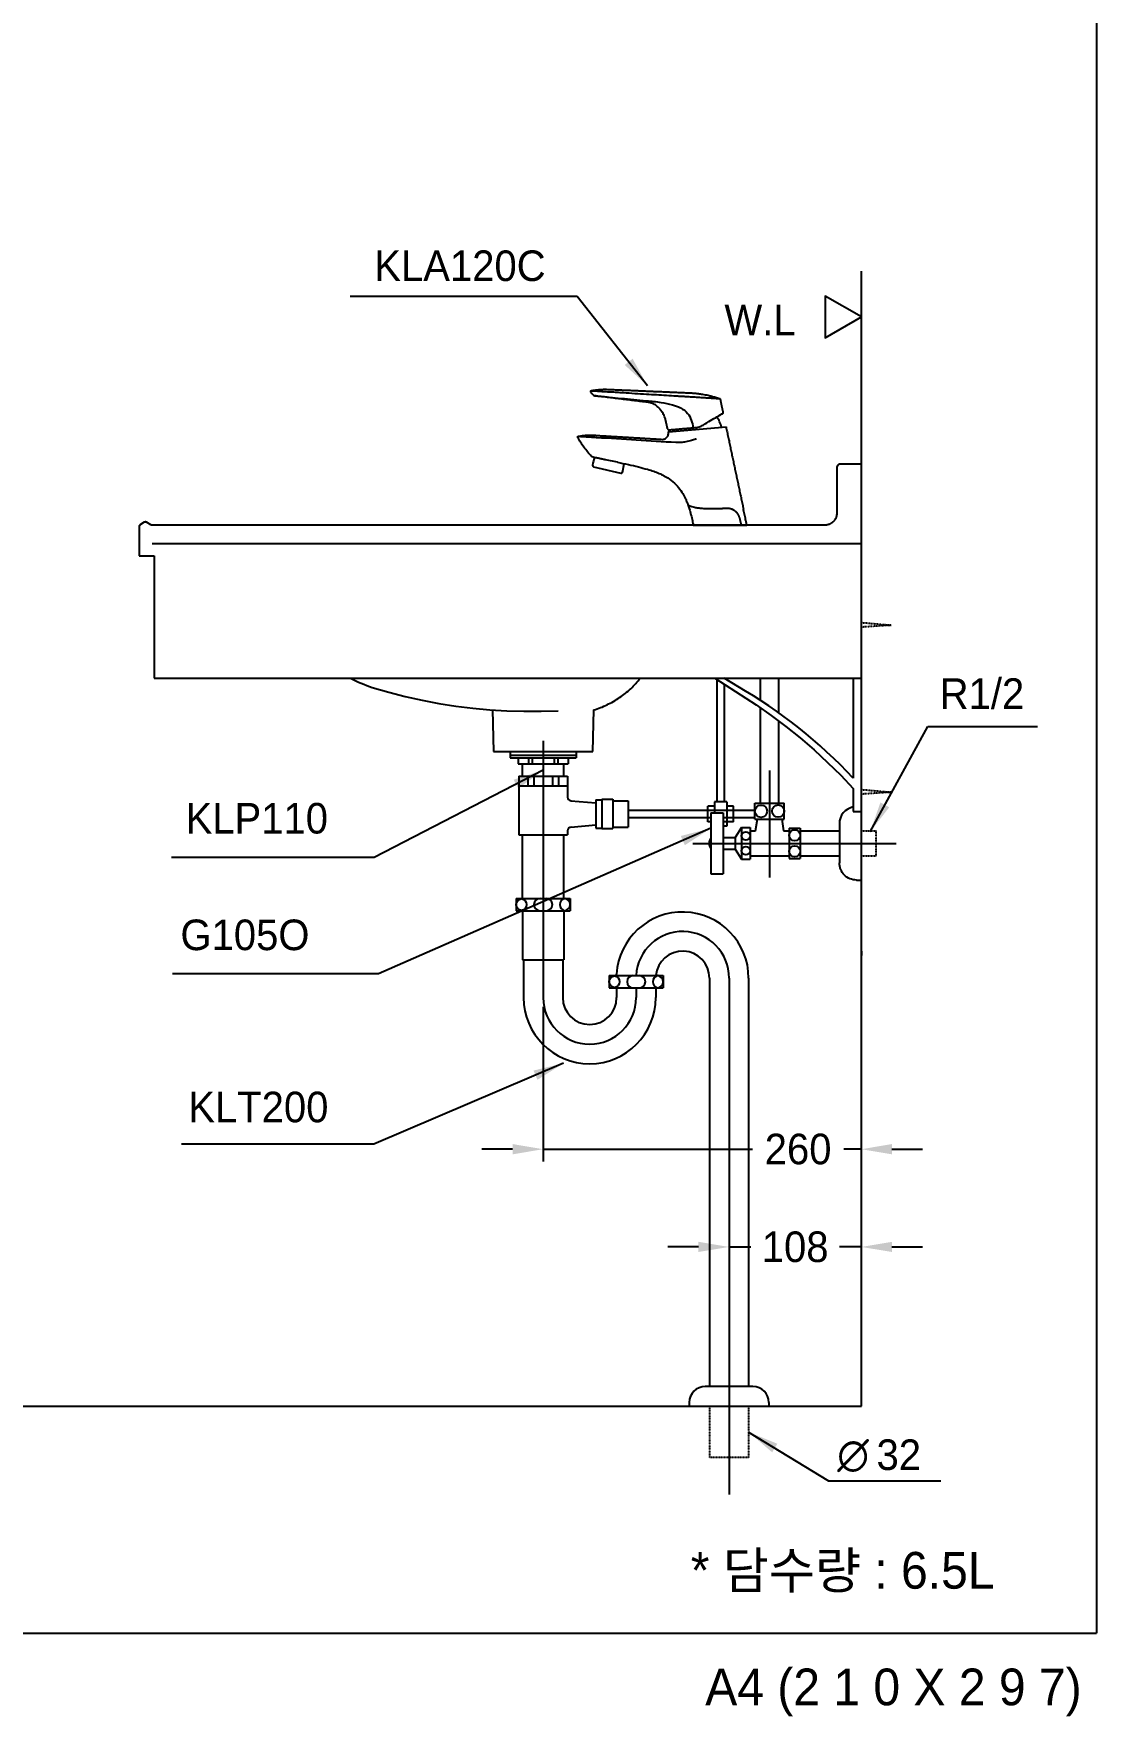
# Model space of a CAD drawing. Header units: millimetres. Extents: x 172273 to 179053, y 3729 to 6845.
# Drawn here: x 175874 to 176743, y 3741 to 5117 of the extents above; entities that cross this region are included whole.
import ezdxf
from ezdxf.enums import TextEntityAlignment as Align
from ezdxf.lldxf.tags import DXFTag

# ---------------------------------------------------------------- set-up
doc = ezdxf.new("R2010")
doc.units = ezdxf.units.MM
doc.header["$LTSCALE"] = 0.5
doc.header["$MEASUREMENT"] = 0
doc.linetypes.add('DASHED2', pattern=[0.375, 0.25, -0.125])
for name, color, linetype in [('TEXT', 7, 'Continuous'), ('내부선 및 부속', 4, 'Continuous'), ('도각라인', 7, 'Continuous'), ('외형선', 3, 'Continuous'), ('점선', 6, 'DASHED2'), ('중심선', 1, 'DASHED'), ('치수선', 7, 'Continuous')]:
    doc.layers.add(name, color=color, linetype=linetype)
doc.styles.add('140911', font='HBATANG.TTF')
doc.styles.add('____', font='')
doc.styles.add('타이틀', font='H2GTRM.TTF', dxfattribs={"height": 25})
doc.styles.get('____').set_extended_font_data('굴림')
tags = doc.linetypes.add('DASHDOT', pattern=[70, 31, -13, 13, -13]).pattern_tags.tags
tags[10:11] = [DXFTag(74, 4), DXFTag(75, 0), DXFTag(340, '0'), DXFTag(46, 0.0), DXFTag(50, 0.0), DXFTag(44, 0.0), DXFTag(45, 0.0)]
tags[8:9] = [DXFTag(74, 4), DXFTag(75, 0), DXFTag(340, '0'), DXFTag(46, 0.0), DXFTag(50, 0.0), DXFTag(44, 0.0), DXFTag(45, 0.0)]
tags[6:7] = [DXFTag(74, 4), DXFTag(75, 0), DXFTag(340, '0'), DXFTag(46, 0.0), DXFTag(50, 0.0), DXFTag(44, 0.0), DXFTag(45, 0.0)]
tags[4:5] = [DXFTag(74, 4), DXFTag(75, 0), DXFTag(340, '0'), DXFTag(46, 0.0), DXFTag(50, 0.0), DXFTag(44, 0.0), DXFTag(45, 0.0)]
tags = doc.linetypes.add('DASHED', pattern=[25.72, 12.86, -12.86]).pattern_tags.tags
tags[6:7] = [DXFTag(74, 4), DXFTag(75, 0), DXFTag(340, '0'), DXFTag(46, 0.0), DXFTag(50, 0.0), DXFTag(44, 0.0), DXFTag(45, 0.0)]
tags[4:5] = [DXFTag(74, 4), DXFTag(75, 0), DXFTag(340, '0'), DXFTag(46, 0.0), DXFTag(50, 0.0), DXFTag(44, 0.0), DXFTag(45, 0.0)]
doc.dimstyles.new('MSADIM', dxfattribs={"dimtxt": 35, "dimasz": 25, "dimexe": 10, "dimexo": 7.5, "dimgap": 0.09, "dimtad": 0, "dimtoh": 1, "dimdec": 0, "dimzin": 1, "dimdsep": 46, "dimtxsty": '____', "dimcen": 11.25, "dimadec": 0, "dimazin": 0, "dimtfac": 1, "dimtdec": 4, "dimtix": 1, "dimtmove": 0, "dimatfit": 3, "dimfxl": 1, "dimtolj": 1, "dimtzin": 1, "dimarcsym": 0})

# ---------------------------------------------------------------- blocks, each defined once
blk = doc.blocks.new('*D32')
at = {"layer": 'Defpoints', "color": 0, "linetype": 'Continuous', "transparency": 16777216}
for p in [(176290.6, 4328.9), (176550.6, 4205), (176550.6, 4205)]:
    blk.add_point(p, dxfattribs=at)
at = {"layer": '치수선', "color": 0, "linetype": 'Continuous', "lineweight": -2, "transparency": 16777216}
for p, q in [((176290.6, 4321.4), (176290.6, 4195)), ((176550.6, 4212.5), (176550.6, 4215)), ((176265.6, 4205), (176240.6, 4205)), ((176290.6, 4205), (176461.6, 4205)), ((176550.6, 4205), (176536.2, 4205)), ((176575.6, 4205), (176600.6, 4205))]:
    blk.add_line(p, q, dxfattribs=at)
at = {"layer": '치수선', "color": 0, "linetype": 'Continuous', "transparency": 16777216}
for points in [[(176265.6, 4209.2), (176265.6, 4200.8), (176290.6, 4205)], [(176575.6, 4209.2), (176575.6, 4200.8), (176550.6, 4205)]]:
    blk.add_solid(points, dxfattribs=at)
at = {"layer": '치수선', "color": 0, "linetype": 'Continuous', "transparency": 16777216, "insert": (176498.9, 4205), "char_height": 25, "attachment_point": 5, "style": '____'}
blk.add_mtext('\\A1;260', dxfattribs=at)
blk = doc.blocks.new('*D84')
at = {"layer": 'Defpoints', "color": 0, "linetype": 'Continuous', "transparency": 16777216}
for p in [(176442.5, 4133.9), (176550.6, 4125.1), (176550.6, 4125)]:
    blk.add_point(p, dxfattribs=at)
at = {"layer": '치수선', "color": 0, "linetype": 'Continuous', "lineweight": -2, "transparency": 16777216}
for p, q in [((176442.5, 4126.4), (176442.5, 4115.1)), ((176550.6, 4132.5), (176550.6, 4135.1)), ((176417.5, 4125.1), (176392.5, 4125.1)), ((176442.5, 4125.1), (176460.4, 4125.1)), ((176550.6, 4125.1), (176532.7, 4125.1)), ((176575.6, 4125.1), (176600.6, 4125.1))]:
    blk.add_line(p, q, dxfattribs=at)
at = {"layer": '치수선', "color": 0, "linetype": 'Continuous', "transparency": 16777216}
for points in [[(176417.5, 4129.3), (176417.5, 4121), (176442.5, 4125.1)], [(176575.6, 4129.3), (176575.6, 4121), (176550.6, 4125.1)]]:
    blk.add_solid(points, dxfattribs=at)
at = {"layer": '치수선', "color": 0, "linetype": 'Continuous', "transparency": 16777216, "insert": (176496.5, 4125.1), "char_height": 25, "attachment_point": 5, "style": '____'}
blk.add_mtext('\\A1;108', dxfattribs=at)

msp = doc.modelspace()

# ---------------------------------------------------------------- linework, layer by layer
at = {"color": 3}
msp.add_line((176458.5, 3995), (176458.5, 3995), dxfattribs=at)
at = {"layer": '내부선 및 부속', "linetype": 'Continuous'}
for p, q in [((176435.1, 4818.2), (176435.4, 4817)), ((176392.9, 4791.3), (176440, 4795.4)), ((176331.7, 4762.8), (176354.1, 4757.5)), ((176351.2, 4766.5), (176341.6, 4768.4)), ((176355.3, 4758.2), (176356.9, 4765.3)), ((176432.6, 4588.8), (176432.6, 4489)), ((176438.6, 4585), (176438.6, 4489)), ((176468.1, 4572), (176468.1, 4590)), ((176483.1, 4561.7), (176483.1, 4590)), ((176468.1, 4487.8), (176468.1, 4565.7)), ((176483.1, 4487.8), (176483.1, 4555)), ((176263.6, 4530), (176263.6, 4525)), ((176263.6, 4527), (176317.6, 4527)), ((176263.6, 4525), (176317.6, 4525)), ((176270.1, 4525), (176270.1, 4520)), ((176278.6, 4525), (176278.6, 4520)), ((176281.6, 4525), (176281.6, 4520)), ((176299.6, 4525), (176299.6, 4520)), ((176302.6, 4525), (176302.6, 4520)), ((176311.1, 4525), (176311.1, 4520)), ((176317.6, 4530), (176317.6, 4525)), ((176270.1, 4520), (176311.1, 4520)), ((176273.6, 4510), (176273.6, 4520)), ((176307.6, 4510), (176307.6, 4520)), ((176270.6, 4510), (176270.6, 4462)), ((176270.6, 4510), (176310.6, 4510)), ((176270.6, 4502), (176310.6, 4502)), ((176278.1, 4510), (176278.1, 4502)), ((176283.1, 4510), (176283.1, 4502)), ((176298.1, 4510), (176298.1, 4502)), ((176303.1, 4510), (176303.1, 4502)), ((176310.6, 4510), (176310.6, 4492.8)), ((176313.3, 4489.8), (176333.6, 4488)), ((176333.6, 4490.5), (176333.6, 4467.5)), ((176333.6, 4490.5), (176338.6, 4490.5)), ((176338.6, 4491), (176338.6, 4467)), ((176338.6, 4491), (176347.6, 4491)), ((176347.6, 4491), (176347.6, 4467)), ((176347.6, 4489.8), (176360.1, 4489.8)), ((176360.1, 4489.8), (176360.1, 4468.3)), ((176425.1, 4472.5), (176425.1, 4485.5)), ((176430.6, 4485.5), (176425.1, 4485.5)), ((176440.6, 4489), (176430.6, 4489)), ((176430.6, 4489), (176430.6, 4480)), ((176440.6, 4489), (176440.6, 4469)), ((176446.1, 4485.5), (176440.6, 4485.5)), ((176446.1, 4472.6), (176446.1, 4485.5)), ((176463.6, 4487.8), (176487.6, 4487.8)), ((176463.6, 4474.8), (176463.6, 4487.8)), ((176487.6, 4474.8), (176487.6, 4487.8)), ((176313.3, 4468.2), (176333.6, 4470)), ((176360.1, 4482), (176412.6, 4482)), ((176360.1, 4476), (176411.2, 4476)), ((176411.2, 4476), (176427.6, 4476)), ((176412.6, 4482), (176463.6, 4482)), ((176427.6, 4472.5), (176425.1, 4472.5)), ((176427.6, 4480), (176427.6, 4430)), ((176427.6, 4480), (176437.6, 4480)), ((176437.6, 4480), (176437.6, 4430)), ((176437.6, 4476), (176463.6, 4476)), ((176446.1, 4472.6), (176437.6, 4472.5)), ((176463.6, 4474.8), (176487.6, 4474.8)), ((176464.1, 4465.3), (176465.6, 4474.8)), ((176485.6, 4474.8), (176487.1, 4465.3)), ((176532.6, 4471), (176532.6, 4439)), ((176270.6, 4462), (176310.6, 4462)), ((176273.6, 4409.9), (176273.6, 4462)), ((176307.6, 4409.9), (176307.6, 4462)), ((176310.6, 4465.3), (176310.6, 4462)), ((176333.6, 4467.5), (176338.6, 4467.5)), ((176338.6, 4467), (176342.6, 4467)), ((176338.6, 4467), (176347.6, 4467)), ((176347.6, 4468.3), (176360.1, 4468.3)), ((176440.6, 4469), (176437.6, 4469)), ((176437.6, 4459.8), (176447.6, 4459.8)), ((176452.6, 4468), (176447.6, 4459.8)), ((176447.6, 4459.8), (176447.6, 4450.3)), ((176452.6, 4468), (176452.6, 4442)), ((176452.6, 4468), (176459.6, 4468)), ((176459.6, 4468), (176459.6, 4442)), ((176459.6, 4465.3), (176464.1, 4465.3)), ((176487.1, 4465.3), (176491.6, 4465.3)), ((176491.6, 4467.5), (176491.6, 4442.5)), ((176491.6, 4467.5), (176500.6, 4467.5)), ((176500.6, 4467.5), (176500.6, 4442.5)), ((176500.6, 4465.3), (176532.6, 4465.3)), ((176437.6, 4450.3), (176447.6, 4450.3)), ((176447.6, 4450.3), (176452.6, 4442)), ((176459.6, 4444.8), (176491.6, 4444.8)), ((176491.6, 4442.5), (176500.6, 4442.5)), ((176500.6, 4444.8), (176532.6, 4444.8)), ((176427.6, 4430), (176437.6, 4430)), ((176452.6, 4442), (176459.6, 4442)), ((176546.6, 4425), (176550.6, 4425)), ((176268.6, 4409.9), (176312.6, 4409.9)), ((176268.6, 4409.9), (176268.6, 4399.9)), ((176312.6, 4409.9), (176312.6, 4399.9)), ((176268.6, 4399.9), (176312.6, 4399.9)), ((176273.6, 4399.9), (176273.6, 4359.9)), ((176307.6, 4399.9), (176307.6, 4359.9)), ((176273.6, 4359.9), (176307.6, 4359.9)), ((176274.6, 4359.9), (176274.6, 4328.9)), ((176306.6, 4359.9), (176306.6, 4328.9)), ((176550.6, 4366.9), (176550.6, 4363.4)), ((176344.6, 4346.9), (176388.6, 4346.9)), ((176344.6, 4346.9), (176344.6, 4336.9)), ((176350.6, 4346.9), (176350.6, 4348)), ((176388.6, 4346.9), (176388.6, 4336.9)), ((176344.6, 4336.9), (176388.6, 4336.9)), ((176350.6, 4336.9), (176350.6, 4328.9)), ((176382.6, 4336.9), (176382.6, 4328.9)), ((176426.5, 4344.9), (176426.5, 4011)), ((176458.5, 4344.9), (176458.5, 4011)), ((176462, 4011), (176423, 4011)), ((176410, 3998), (176410, 3995)), ((176475, 3998), (176475, 3995))]:
    msp.add_line(p, q, dxfattribs=at)
for points in [[(176413.2, 4715), (176457.1, 4715)], [(176133.1, 4590), (176135.3, 4588.9), (176137.4, 4587.9), (176139.6, 4586.8), (176141.9, 4585.9), (176144.1, 4585), (176146.4, 4584.1), (176148.6, 4583.2), (176150.9, 4582.5)], [(176150.9, 4582.5), (176164.4, 4578.5), (176177.9, 4575), (176191.6, 4572), (176205.3, 4569.4), (176219.2, 4567.2), (176233, 4565.5), (176247, 4564.2), (176261, 4563.3), (176274.9, 4562.9), (176288.9, 4562.9), (176302.9, 4563.4)], [(176332, 4564), (176333.4, 4564.4), (176334.8, 4564.9), (176336.1, 4565.4), (176337.5, 4565.9), (176338.8, 4566.4), (176340.2, 4567), (176341.5, 4567.6), (176342.8, 4568.2), (176344.1, 4568.9), (176345.4, 4569.5), (176346.7, 4570.2), (176348, 4571), (176349.3, 4571.7), (176350.5, 4572.5), (176351.8, 4573.3), (176353, 4574.1), (176354.2, 4574.9), (176355.4, 4575.8), (176356.6, 4576.7), (176357.7, 4577.6), (176358.8, 4578.5), (176360, 4579.5), (176361.1, 4580.5), (176362.1, 4581.4), (176363.2, 4582.5), (176364.2, 4583.5), (176365.2, 4584.5), (176366.2, 4585.6), (176367.2, 4586.7), (176368.2, 4587.8), (176369.1, 4588.9), (176370, 4590)], [(176430.8, 4590), (176464.6, 4568.1), (176476.9, 4559.6), (176488.9, 4550.6), (176500.6, 4541.2), (176512, 4531.4), (176523, 4521.2), (176533.7, 4510.7), (176544, 4499.8)], [(176544, 4508.4), (176538.8, 4513.8), (176533.5, 4519.2), (176528, 4524.4), (176522.5, 4529.6), (176516.9, 4534.7), (176511.2, 4539.7), (176505.4, 4544.5), (176499.5, 4549.3), (176493.5, 4554), (176487.5, 4558.5), (176481.3, 4562.9), (176475.1, 4567.3), (176468.8, 4571.5), (176462.5, 4575.6), (176456, 4579.5), (176438.4, 4590)], [(176544, 4590), (176544, 4508.4)], [(176249.1, 4564), (176250.1, 4530)], [(176331.1, 4530), (176332, 4564)], [(176250.1, 4530), (176331.1, 4530)], [(176544, 4499.8), (176544, 4481.1)], [(176544, 4481.1), (176550.6, 4481.1)]]:
    msp.add_lwpolyline(points, dxfattribs=at)
at = {"layer": '내부선 및 부속', "linetype": 'Continuous', "flags": 128}
for points in [[(176546.6, 4425, -0.414214), (176532.6, 4439)], [(176272.8, 4400, -0.859727), (176272.8, 4409.8)], [(176272.8, 4409.8, -0.859727), (176272.8, 4400)], [(176348.8, 4337, -0.859727), (176348.8, 4346.8)], [(176348.8, 4346.8, -0.859727), (176348.8, 4337)]]:
    msp.add_lwpolyline(points, format="xyb", dxfattribs=at)
at = {"layer": '내부선 및 부속', "linetype": 'Continuous'}
for centre, radius in [((176468.6, 4481.2), 5), ((176482.6, 4481.4), 5), ((176456.1, 4461), 3.5), ((176496.1, 4461.5), 4.5), ((176456.1, 4449), 3.5), ((176496.1, 4448.5), 4.5)]:
    msp.add_circle(centre, radius, dxfattribs=at)
for centre, radius, start, end in [((176335, 4826.3), 5.95, 209.02, 247.7126), ((176409.3, 4787.9), 28, 14.996, 33.907), ((176424.4, 4789.2), 28, 171.6463, 175.004), ((176331.9, 4763.8), 1, 166.6114, 256.6114), ((176354.3, 4758.5), 1, 256.6114, 346.6114), ((176313.6, 4492.8), 3, 180, 265.0303), ((176546.6, 4471), 14, 100.653, 180), ((176313.6, 4465.3), 3, 94.9697, 180), ((176434, 4455), 7.84, 144.9654, 215.0346), ((176288.1, 4404.9), 5, 90, 270), ((176293.1, 4404.9), 5, 270, 90), ((176309.1, 4404.9), 5, 98.6269, 261.3731), ((176307.6, 4404.9), 5, 278.6269, 81.3731), ((176404.5, 4344.9), 54, 0, 176.6714), ((176404.5, 4344.9), 22, 0, 174.7841), ((176364.1, 4341.9), 5, 90, 270), ((176369.1, 4341.9), 5, 270, 90), ((176385.1, 4341.9), 5, 98.6269, 261.3731), ((176383.6, 4341.9), 5, 278.6269, 81.3731), ((176328.6, 4328.9), 54, 180, 0), ((176328.6, 4328.9), 22, 180, 0), ((176423, 3998), 13, 90, 180), ((176462, 3998), 13, 0, 90)]:
    msp.add_arc(centre, radius, start, end, dxfattribs=at)
for points, degree in [([(176329.6, 4824.4), (176329.5, 4824.6), (176329.7, 4825), (176330, 4825)], 3), ([(176329.8, 4823.4), (176329.7, 4823.8), (176329.6, 4824.1), (176329.6, 4824.4)], 3), ([(176374.8, 4815.6), (176353.7, 4818.2), (176332.7, 4820.8)], 2), ([(176342.2, 4826.1), (176375, 4824.7), (176407.8, 4823.3)], 2), ([(176407.8, 4823.3), (176409.6, 4823.3), (176411.3, 4823.2)], 2), ([(176435.4, 4817), (176436.4, 4812.1), (176437.5, 4807.2)], 2), ([(176334.2, 4788.4), (176360.9, 4786.8), (176387.7, 4785.2)], 2), ([(176392.3, 4793.7), (176391.9, 4795.6), (176391.5, 4797.5)], 2), ([(176392.9, 4791.2), (176392.9, 4791.3), (176392.9, 4791.3)], 2), ([(176412.8, 4796.2), (176412.8, 4796), (176412.9, 4795.8), (176412.9, 4795.6)], 3), ([(176413.1, 4794.6), (176413.6, 4794.7), (176414, 4794.7), (176414.5, 4794.8)], 3), ([(176440, 4795.4), (176447.1, 4761.8), (176454.3, 4728.1)], 2), ([(176415.1, 4785.5), (176415.4, 4785.6), (176415.7, 4785.7), (176416, 4785.8)], 3), ([(176332.5, 4770.4), (176332, 4768.3), (176331.4, 4766.2), (176330.9, 4764)], 3), ([(176351.2, 4766.5), (176351.2, 4766.5), (176351.2, 4766.5), (176351.2, 4766.5)], 3), ([(176408.7, 4732.2), (176408.8, 4732.1), (176408.8, 4732), (176408.8, 4731.9)], 3), ([(176436.8, 4728.8), (176438.6, 4728.9), (176440.4, 4729)], 2), ([(176451.3, 4719.6), (176451.6, 4718.5), (176451.9, 4716.9), (176452.2, 4715)], 3), ([(176455.8, 4720.8), (176454.8, 4725.6), (176454.3, 4728.1), (176454.3, 4728.1)], 3), ([(176456, 4719.8), (176456, 4720.1), (176455.9, 4720.5), (176455.8, 4720.8)], 3), ([(176457.1, 4715), (176456.6, 4717), (176456.3, 4718.6), (176456, 4719.8)], 3)]:
    msp.add_open_spline(points, degree=degree, dxfattribs=at)
for points, degree, knots in [([(176330, 4825), (176331, 4825.2), (176333, 4825.5), (176336, 4825.9), (176339.1, 4826.1), (176341.2, 4826.1), (176342.2, 4826.1)], 3, [0, 0, 0, 0, 0.242264, 0.496486, 0.748832, 1, 1, 1, 1]), ([(176330, 4825), (176330.1, 4825), (176330.2, 4825), (176331, 4824.9), (176331.9, 4824.9), (176333.4, 4824.8), (176335.2, 4824.7), (176337.3, 4824.5), (176339.3, 4824.4), (176340.9, 4824.3), (176341.7, 4824.3), (176342.1, 4824.2)], 3, [-1, -1, -1, -1, -0.816905, -0.749406, -0.624879, -0.500216, -0.375433, -0.250669, -0.125856, -0.057798, 0, 0, 0, 0]), ([(176332.7, 4820.8), (176332.7, 4820.8), (176332.8, 4820.8), (176333.1, 4820.8), (176333.4, 4820.8), (176334, 4820.7), (176334.3, 4820.7), (176335.2, 4820.6), (176335.7, 4820.5), (176336.9, 4820.4), (176337.5, 4820.4), (176338.9, 4820.2), (176339.6, 4820.2), (176341.1, 4820), (176341.9, 4819.9), (176343.1, 4819.8), (176343.5, 4819.8), (176344, 4819.7), (176344.1, 4819.7), (176344.3, 4819.7), (176344.3, 4819.7), (176344.4, 4819.7)], 3, [-1, -1, -1, -1, -0.870037, -0.870037, -0.740074, -0.740074, -0.61011, -0.61011, -0.480147, -0.480147, -0.350184, -0.350184, -0.220221, -0.220221, -0.090258, -0.090258, -0.025276, -0.025276, -0.009031, -0.009031, 0, 0, 0, 0]), ([(176342.1, 4824.2), (176343.5, 4824.1), (176345.5, 4824), (176348.3, 4823.9), (176351.6, 4823.7), (176360.5, 4823.1), (176374.1, 4822.3), (176388.6, 4821.4), (176398.1, 4820.8), (176402.9, 4820.5), (176405.7, 4820.4), (176407, 4820.3), (176407.7, 4820.2)], 3, [-1, -1, -1, -1, -0.935718, -0.908163, -0.871426, -0.785712, -0.499999, -0.25, -0.125, -0.0625, -0.03125, 0, 0, 0, 0]), ([(176344.4, 4819.7), (176347.8, 4819.4), (176354.5, 4818.7), (176364.6, 4817.7), (176371.4, 4817.1), (176374.8, 4816.8)], 3, [0, 0, 0, 0, 0.333338, 0.666675, 1, 1, 1, 1]), ([(176374.8, 4816.8), (176378.8, 4816.4), (176386.1, 4815.7), (176395.4, 4813.9), (176402, 4811.5), (176405.6, 4809.3), (176407.1, 4807.9), (176407.5, 4807.6)], 3, [-1, -1, -1, -1, -0.646651, -0.370369, -0.170612, -0.047127, 0, 0, 0, 0]), ([(176391.5, 4797.5), (176391.3, 4798.3), (176391, 4800), (176390.3, 4802.4), (176389.5, 4804.5), (176388.6, 4806.2), (176387.8, 4807.7), (176387, 4808.9), (176386.1, 4809.9), (176385.1, 4811.1), (176383.8, 4812.2), (176382.3, 4813.3), (176381, 4814), (176380, 4814.5), (176379.3, 4814.7), (176378.6, 4814.9), (176377.9, 4815.1), (176377.1, 4815.3), (176376, 4815.5), (176375.2, 4815.6), (176374.8, 4815.6)], 3, [0, 0, 0, 0, 0.098988, 0.19389, 0.277526, 0.350081, 0.411543, 0.462786, 0.512316, 0.563322, 0.632671, 0.704042, 0.772547, 0.800442, 0.827456, 0.853597, 0.880432, 0.911303, 0.949188, 1, 1, 1, 1]), ([(176407.7, 4820.2), (176408.4, 4820.2), (176409.7, 4820.1), (176411, 4820), (176411.7, 4820)], 3, [-1, -1, -1, -1, -0.499907, 0, 0, 0, 0]), ([(176411.3, 4823.2), (176411.8, 4823.1), (176412.8, 4823.1), (176414, 4823), (176415, 4822.9), (176415.8, 4822.8), (176416.4, 4822.7), (176417.1, 4822.6), (176418, 4822.5), (176419.3, 4822.3), (176421, 4822.1), (176423.1, 4821.7), (176425.6, 4821.2), (176428.4, 4820.5), (176431.5, 4819.6), (176433.7, 4818.9), (176434.8, 4818.6)], 3, [0, 0, 0, 0, 0.066324, 0.120303, 0.161936, 0.19121, 0.213303, 0.24286, 0.280781, 0.327083, 0.401911, 0.491798, 0.596903, 0.71746, 0.85379, 1, 1, 1, 1]), ([(176411.7, 4820), (176413, 4819.9), (176415.6, 4819.8), (176419.4, 4819.5), (176423, 4819.3), (176425.6, 4819.1), (176427.5, 4819), (176428.8, 4818.9), (176430, 4818.9), (176431.1, 4818.8), (176432.2, 4818.7), (176433.1, 4818.7), (176433.8, 4818.6), (176434.4, 4818.6), (176434.7, 4818.6), (176434.8, 4818.6), (176434.8, 4818.6)], 3, [-1, -1, -1, -1, -0.893049, -0.786039, -0.678958, -0.571796, -0.523652, -0.473496, -0.421331, -0.367157, -0.310974, -0.252783, -0.192588, -0.130388, -0.066191, 0, 0, 0, 0]), ([(176407.5, 4807.6), (176409, 4806.1), (176410.2, 4804.3), (176411.9, 4800.4), (176412.4, 4798.3), (176412.8, 4796.2)], 3, [-1, -1, -1, -1, -0.5, -0.5, 0, 0, 0, 0]), ([(176421.2, 4796.9), (176425.6, 4799.5), (176429.6, 4801.8), (176435.4, 4805.2), (176437, 4806.1), (176437, 4806.1), (176437, 4806.1), (176437, 4806.1)], 3, [0, 0, 0, 0, 0.499822, 0.499822, 0.999643, 0.999643, 1, 1, 1, 1]), ([(176437.5, 4807.2), (176437.5, 4807.1), (176437.5, 4806.9), (176437.4, 4806.6), (176437.2, 4806.3), (176437.1, 4806.2), (176437, 4806.1)], 3, [0, 0, 0, 0, 0.243719, 0.499957, 0.756196, 1, 1, 1, 1]), ([(176318.8, 4786.8), (176318.8, 4786.9), (176318.8, 4786.9), (176318.7, 4787), (176318.7, 4787.2), (176318.8, 4787.3), (176318.8, 4787.4), (176318.9, 4787.5), (176319, 4787.5), (176319.1, 4787.6), (176319.1, 4787.6)], 3, [0, 0, 0, 0, 0.113087, 0.235669, 0.365548, 0.499451, 0.633439, 0.763558, 0.886496, 1, 1, 1, 1]), ([(176330.1, 4771.3), (176329, 4772.5), (176326.9, 4774.9), (176323.9, 4778.7), (176321.2, 4782.7), (176319.5, 4785.5), (176318.8, 4786.8)], 3, [0.0064167, 0.0064167, 0.0064167, 0.0064167, 0.2541613, 0.5071501, 0.7601537, 1, 1, 1, 1]), ([(176319.1, 4787.5), (176319.9, 4787.7), (176321.5, 4788.1), (176323.9, 4788.4), (176326.3, 4788.6), (176328.5, 4788.6), (176330.4, 4788.6), (176332.4, 4788.5), (176333.6, 4788.5), (176334.3, 4788.4)], 3, [0, 0, 0, 0, 0.148849, 0.319955, 0.491697, 0.619933, 0.747611, 0.874449, 1, 1, 1, 1]), ([(176334.1, 4786.5), (176333.4, 4786.6), (176332.2, 4786.7), (176330.4, 4786.8), (176328.9, 4786.9), (176327.5, 4787), (176326.4, 4787.1), (176325.4, 4787.1), (176324.5, 4787.2), (176323.8, 4787.2), (176323.3, 4787.3), (176322.8, 4787.3), (176321.2, 4787.4), (176319.5, 4787.5), (176319.1, 4787.6), (176319.1, 4787.6)], 3, [0, 0, 0, 0, 0.081006, 0.156185, 0.225546, 0.289067, 0.346802, 0.3988, 0.445071, 0.485616, 0.520438, 0.54955, 0.572966, 0.857459, 1, 1, 1, 1]), ([(176334.3, 4786.5), (176334.2, 4786.5), (176334.2, 4786.5), (176334.1, 4786.5), (176334.1, 4786.5), (176334.1, 4786.5)], 3, [0, 0, 0, 0, 0.999767, 0.999767, 1, 1, 1, 1]), ([(176399.1, 4782.5), (176388.3, 4783.2), (176366.7, 4784.5), (176345.1, 4785.9), (176334.3, 4786.5)], 3, [0, 0, 0, 0, 0.5, 1, 1, 1, 1]), ([(176387.7, 4785.2), (176388.1, 4785.2), (176388.9, 4785.2), (176390, 4785.6), (176390.9, 4786.1), (176391.5, 4786.6), (176392.1, 4787.3), (176392.7, 4788.4), (176393, 4789.5), (176393, 4790.5), (176392.9, 4791), (176392.9, 4791.2)], 3, [0, 0, 0, 0, 0.144867, 0.272171, 0.373315, 0.448854, 0.546234, 0.675442, 0.830324, 0.914252, 1, 1, 1, 1]), ([(176392.3, 4793.7), (176392.3, 4793.6), (176392.4, 4793.4), (176392.7, 4793.1), (176393, 4793), (176393.2, 4792.9), (176393.4, 4793)], 3, [-1, -1, -1, -1, -0.758226, -0.499714, -0.241202, 0, 0, 0, 0]), ([(176393.4, 4793), (176393.4, 4793), (176394.8, 4793.1), (176396.3, 4793.2), (176399, 4793.4), (176401.7, 4793.7), (176405.3, 4794), (176409, 4794.3), (176413.1, 4794.6)], 2, [0, 0, 0, 0.245901, 0.245901, 0.497267, 0.497267, 0.748634, 0.748634, 1, 1, 1]), ([(176414.5, 4794.8), (176415.1, 4794.8), (176416.2, 4795), (176418, 4795.4), (176419.6, 4796), (176420.7, 4796.6), (176421.2, 4796.9)], 3, [0, 0, 0, 0, 0.244603, 0.492043, 0.743475, 1, 1, 1, 1]), ([(176415.1, 4785.5), (176414, 4785.1), (176411.4, 4784.2), (176407.4, 4783.2), (176403.9, 4782.6), (176401.5, 4782.5), (176400.3, 4782.5), (176399.7, 4782.5), (176399.4, 4782.5), (176399.2, 4782.5), (176399.1, 4782.5)], 3, [0, 0, 0, 0, 0.208992, 0.500591, 0.750177, 0.874804, 0.937336, 0.96871, 0.984433, 1, 1, 1, 1]), ([(176341.7, 4768.4), (176341.3, 4768.5), (176340.4, 4768.7), (176339.1, 4768.9), (176337.9, 4769.2), (176336.7, 4769.5), (176335.7, 4769.7), (176334.8, 4769.9), (176334.1, 4770.1), (176332.5, 4770.4), (176330.6, 4770.8), (176330.1, 4771.3)], 3, [0, 0, 0, 0, 0.124991, 0.269013, 0.407493, 0.542259, 0.672813, 0.797903, 0.919283, 1, 1.651201, 1.651201, 1.651201, 1.651201]), ([(176351.2, 4766.5), (176354.2, 4765.9), (176360, 4764.7), (176368.2, 4762.9), (176373.4, 4761.4), (176375.9, 4760.7)], 3, [0, 0, 0, 0, 0.36175, 0.695091, 1, 1, 1, 1]), ([(176375.9, 4760.7), (176377.6, 4760.2), (176380.8, 4759.2), (176385.3, 4757.5), (176390.2, 4755.1), (176395.4, 4751.8), (176400.5, 4747.1), (176404.1, 4742), (176406.3, 4737.9), (176407.6, 4735), (176408.4, 4733.1), (176408.6, 4732.5), (176408.7, 4732.2)], 3, [0, 0, 0, 0, 0.092366, 0.175826, 0.250417, 0.375225, 0.499687, 0.623489, 0.749755, 0.835593, 0.918088, 1, 1, 1, 1]), ([(176408.8, 4731.9), (176409.2, 4730.8), (176410.2, 4728.1), (176411.4, 4723.6), (176412.4, 4719.1), (176413, 4716.2), (176413.2, 4715)], 3, [0, 0, 0, 0, 0.19806, 0.499463, 0.791528, 1, 1, 1, 1]), ([(176408.8, 4731.9), (176408.9, 4731.8), (176409, 4731.6), (176409.6, 4731.3), (176410.5, 4730.8), (176412, 4730.3), (176414.2, 4729.7), (176417.1, 4729.2), (176420.5, 4728.8), (176424, 4728.7), (176426.4, 4728.7), (176427.6, 4728.7)], 3, [0, 0, 0, 0, 0.07066, 0.151527, 0.243089, 0.356524, 0.490845, 0.629728, 0.761682, 0.885412, 1, 1, 1, 1]), ([(176427.6, 4728.7), (176428.4, 4728.7), (176429.8, 4728.7), (176432.2, 4728.6), (176434.5, 4728.7), (176436.1, 4728.8), (176436.8, 4728.8)], 3, [0, 0, 0, 0, 0.247722, 0.495314, 0.759498, 1, 1, 1, 1]), ([(176440.4, 4729), (176441.4, 4729.1), (176442.4, 4728.9), (176443.4, 4728.8), (176444.4, 4728.4), (176446.3, 4727.7), (176447.8, 4726.3), (176450.4, 4723.8), (176451.3, 4719.6)], 2, [0, 0, 0, 0.125, 0.125, 0.25, 0.25, 0.5, 0.5, 1, 1, 1])]:
    msp.add_open_spline(points, degree=degree, knots=knots, dxfattribs=at)
for points, weights in [([(176434.8, 4818.6), (176435.1, 4818.5), (176435.1, 4818.2)], [1, 0.868014393837, 0.999999999522]), ([(176412.9, 4795.6), (176413, 4794.6), (176413.1, 4794.6)], [0.9999853546, 0.712560162592, 0.999999994615])]:
    msp.add_rational_spline(points, weights, degree=2, dxfattribs=at)
at = {"layer": '도각라인', "color": 7}
for p in [(176742.6, 6845.3), (174582.6, 3809.3)]:
    msp.add_line(p, (176742.6, 3809.3), dxfattribs=at)
at = {"layer": '외형선', "linetype": 'Continuous'}
for points in [[(176550.6, 3995), (176550.6, 4922.7)], [(176550.6, 4885.3), (176521.1, 4902.3), (176521.1, 4868.3), (176550.6, 4885.3)], [(176533.6, 4765), (176533.5, 4765), (176533.4, 4765), (176533.4, 4765), (176533.3, 4765), (176533.2, 4765), (176533.2, 4765), (176533.1, 4765), (176533, 4765), (176533, 4764.9), (176532.9, 4764.9), (176532.8, 4764.9), (176532.8, 4764.9), (176532.7, 4764.9), (176532.6, 4764.8), (176532.5, 4764.8), (176532.5, 4764.8), (176532.4, 4764.8), (176532.3, 4764.7), (176532.3, 4764.7), (176532.2, 4764.7), (176532.1, 4764.6), (176532.1, 4764.6), (176532, 4764.6), (176531.9, 4764.5), (176531.9, 4764.5), (176531.8, 4764.4), (176531.7, 4764.4), (176531.7, 4764.3), (176531.6, 4764.3), (176531.6, 4764.2), (176531.5, 4764.2), (176531.5, 4764.1), (176531.4, 4764.1), (176531.3, 4764), (176531.3, 4764), (176531.2, 4763.9), (176531.2, 4763.8), (176531.2, 4763.8), (176531.1, 4763.7), (176531.1, 4763.6), (176531, 4763.6), (176531, 4763.5), (176530.9, 4763.4), (176530.9, 4763.4), (176530.9, 4763.3), (176530.8, 4763.2), (176530.8, 4763.2), (176530.8, 4763.1), (176530.8, 4763), (176530.7, 4763), (176530.7, 4762.9), (176530.7, 4762.8), (176530.7, 4762.8), (176530.7, 4762.7), (176530.6, 4762.6), (176530.6, 4762.5), (176530.6, 4762.5), (176530.6, 4762.4), (176530.6, 4762.3), (176530.6, 4762.3), (176530.6, 4762.2), (176530.6, 4762.1), (176530.6, 4762.1), (176530.6, 4762)], [(176530.6, 4762), (176530.6, 4725)], [(176550.6, 4765), (176533.6, 4765)], [(176550.6, 4700), (176550.6, 4765)], [(175966.6, 4717.4), (175966.5, 4717.4), (175966.5, 4717.5), (175966.4, 4717.5), (175966.4, 4717.5), (175966.3, 4717.5), (175966.2, 4717.6), (175966.2, 4717.6), (175966.1, 4717.6), (175966, 4717.6), (175966, 4717.6), (175965.9, 4717.6), (175965.8, 4717.7), (175965.8, 4717.7), (175965.7, 4717.7), (175965.6, 4717.7), (175965.5, 4717.7), (175965.5, 4717.7), (175965.4, 4717.7), (175965.3, 4717.7), (175965.3, 4717.6), (175965.2, 4717.6), (175965.1, 4717.6), (175965.1, 4717.6), (175965, 4717.6), (175964.9, 4717.6), (175964.9, 4717.5), (175964.8, 4717.5), (175964.7, 4717.5), (175964.7, 4717.5), (175964.6, 4717.4), (175964.5, 4717.4)], [(176530.6, 4725), (176530.6, 4724.8), (176530.6, 4724.6), (176530.6, 4724.3), (176530.5, 4724.1), (176530.5, 4723.9), (176530.5, 4723.6), (176530.4, 4723.4), (176530.4, 4723.2), (176530.4, 4722.9), (176530.3, 4722.7), (176530.3, 4722.5), (176530.2, 4722.2), (176530.1, 4722), (176530, 4721.8), (176530, 4721.6), (176529.9, 4721.3), (176529.8, 4721.1), (176529.7, 4720.9), (176529.6, 4720.6), (176529.5, 4720.4), (176529.3, 4720.2), (176529.2, 4720), (176529.1, 4719.7), (176528.9, 4719.5), (176528.8, 4719.3), (176528.7, 4719.1), (176528.5, 4718.9), (176528.3, 4718.7), (176528.2, 4718.5), (176528, 4718.3), (176527.8, 4718.1), (176527.6, 4717.9), (176527.5, 4717.7), (176527.3, 4717.6), (176527.1, 4717.4), (176526.9, 4717.2), (176526.7, 4717.1), (176526.5, 4716.9), (176526.3, 4716.8), (176526, 4716.6), (176525.8, 4716.5), (176525.6, 4716.4), (176525.4, 4716.2), (176525.2, 4716.1), (176524.9, 4716), (176524.7, 4715.9), (176524.5, 4715.8), (176524.3, 4715.7), (176524, 4715.6), (176523.8, 4715.5), (176523.6, 4715.5), (176523.3, 4715.4), (176523.1, 4715.3), (176522.9, 4715.3), (176522.6, 4715.2), (176522.4, 4715.2), (176522.2, 4715.1), (176521.9, 4715.1), (176521.7, 4715.1), (176521.5, 4715), (176521.2, 4715), (176521, 4715), (176520.8, 4715), (176520.6, 4715)], [(175961.5, 4715.6), (175961.5, 4715.6), (175961.4, 4715.5), (175961.4, 4715.5), (175961.3, 4715.4), (175961.3, 4715.4), (175961.2, 4715.4), (175961.2, 4715.3), (175961.2, 4715.3), (175961.1, 4715.2), (175961.1, 4715.2), (175961, 4715.1), (175961, 4715.1), (175960.9, 4715), (175960.9, 4715), (175960.9, 4714.9), (175960.8, 4714.9), (175960.8, 4714.8), (175960.8, 4714.7), (175960.7, 4714.7), (175960.7, 4714.6), (175960.7, 4714.6), (175960.7, 4714.5), (175960.7, 4714.4), (175960.6, 4714.4), (175960.6, 4714.3), (175960.6, 4714.2), (175960.6, 4714.2), (175960.6, 4714.1), (175960.6, 4714.1), (175960.6, 4714), (175960.6, 4713.9), (175960.6, 4713.9)], [(175960.6, 4713.9), (175960.6, 4690)], [(175964.5, 4717.4), (175961.5, 4715.6)], [(175970.1, 4715.3), (175966.6, 4717.4)], [(175971.1, 4715), (175971.1, 4715), (175971, 4715), (175970.9, 4715), (175970.9, 4715), (175970.8, 4715), (175970.7, 4715), (175970.7, 4715.1), (175970.6, 4715.1), (175970.5, 4715.1), (175970.5, 4715.1), (175970.4, 4715.1), (175970.3, 4715.2), (175970.3, 4715.2), (175970.2, 4715.2), (175970.2, 4715.3), (175970.1, 4715.3)], [(176520.6, 4715), (175971.1, 4715)], [(175960.6, 4690), (175966.6, 4690)], [(175966.6, 4690), (175972.6, 4690)], [(175971.1, 4700), (176550.6, 4700)], [(175972.6, 4690), (175972.6, 4590)], [(175972.6, 4590), (175987.6, 4590)], [(175972.6, 4590), (176550.6, 4590)], [(176442.2, 4590), (176457.7, 4590)], [(174839.9, 3995), (176550.6, 3995)]]:
    msp.add_lwpolyline(points, dxfattribs=at)
at = {"layer": '점선'}
for p, q in [((176550.6, 4465.3), (176562.6, 4465.3)), ((176562.6, 4444.8), (176562.6, 4465.3)), ((176550.6, 4444.8), (176562.6, 4444.8)), ((176426.5, 3995), (176426.5, 3952.9)), ((176458.5, 3995), (176458.5, 3952.9)), ((176458.5, 3952.9), (176426.5, 3952.9))]:
    msp.add_line(p, q, dxfattribs=at)
for points in [[(176550.6, 4635.5), (176575, 4633.3)], [(176575, 4633.3), (176550.6, 4631.7)], [(176550.6, 4499), (176575, 4496.8)], [(176575, 4496.8), (176550.6, 4495.2)]]:
    msp.add_lwpolyline(points, dxfattribs=at)
at = {"layer": '중심선', "linetype": 'DASHDOT'}
for p, q in [((176290.6, 4538.9), (176290.6, 4328.9)), ((176475.6, 4514.4), (176475.6, 4427.2)), ((176413, 4455), (176579.1, 4455)), ((176366.6, 4336.9), (176366.6, 4328.9)), ((176442.5, 4344.9), (176442.5, 3922.9))]:
    msp.add_line(p, q, dxfattribs=at)
for centre, start, end in [((176404.5, 4344.9), 0, 176.6714), ((176328.6, 4328.9), 180, 0)]:
    msp.add_arc(centre, 38, start, end, dxfattribs=at)

# ---------------------------------------------------------------- texts
at = {"layer": 'TEXT', "style": '타이틀'}
msp.add_text('* 담수량 : 6.5L', height=30, dxfattribs=at).set_placement((176535.3, 3860.8), align=Align.MIDDLE_CENTER)
msp.add_text('A4 (2 1 0 X 2 9 7)', height=30, dxfattribs=at).set_placement((176730.6, 3765.5), align=Align.MIDDLE_RIGHT)
at = {"layer": 'TEXT', "char_height": 25, "attachment_point": 1, "line_spacing_factor": 0.963855, "style": '타이틀'}
for s, insert, width in [('\\A1;KLA120C', (176152.6, 4939.6), 248.993), ('\\f;W.L', (176438.7, 4895.3), 129.036), ('\\A1;R1/2', (176614.6, 4589.9), 248.993), ('\\A1;KLP110', (175998.4, 4488), 248.993), ('\\A1;G105O', (175994.2, 4392.7), 248.993), ('\\A1;KLT200', (176000.6, 4252), 248.993)]:
    msp.add_mtext(s, dxfattribs=dict(at, insert=insert, width=width))
at = {"layer": '치수선'}
for s, style, p in [('∅', '140911', (176530.9, 3942.6)), ('32', '타이틀', (176563, 3942.8))]:
    msp.add_text(s, height=25, dxfattribs=dict(at, style=style)).set_placement(p)

# ---------------------------------------------------------------- dimensions: what is measured, and where the dimension line sits
at = {"layer": '치수선', "linetype": 'Continuous'}
dim = msp.add_linear_dim(base=(176550.6, 4205), p1=(176290.6, 4328.9), p2=(176550.6, 4205), dimstyle='MSADIM', override={"dimtxt": 25, "dimgap": 10, "dimtih": 1}, dxfattribs=at)
dim.commit()
dim.dimension.update_dxf_attribs({"geometry": '*D32', "text_midpoint": (176498.9, 4205), "dimtype": 160})
dim = msp.add_linear_dim(base=(176550.6, 4125.1), p1=(176442.5, 4133.9), p2=(176550.6, 4125), dimstyle='MSADIM', override={"dimtxt": 25, "dimgap": 10, "dimtih": 1}, dxfattribs=at)
dim.commit()
dim.dimension.update_dxf_attribs({"geometry": '*D84', "text_midpoint": (176496.5, 4125.1)})

# ---------------------------------------------------------------- leaders
at = {"layer": '치수선'}
for points in [[(176375.9, 4828.9), (176318.4, 4902), (176133, 4902)], [(176557.8, 4464.5), (176604.8, 4550.6), (176694.4, 4550.6)], [(176290.6, 4514.9), (176152.5, 4443.3), (175986.9, 4443.3)], [(176427.6, 4467.3), (176156.1, 4348.3), (175987.8, 4348.3)], [(176307.3, 4275.3), (176152.2, 4209.1), (175995, 4209)], [(176458.5, 3973.8), (176523.7, 3933.9), (176615.4, 3934)]]:
    msp.add_leader(points, dimstyle='MSADIM', dxfattribs=at)

doc.saveas('drawing.dxf')
